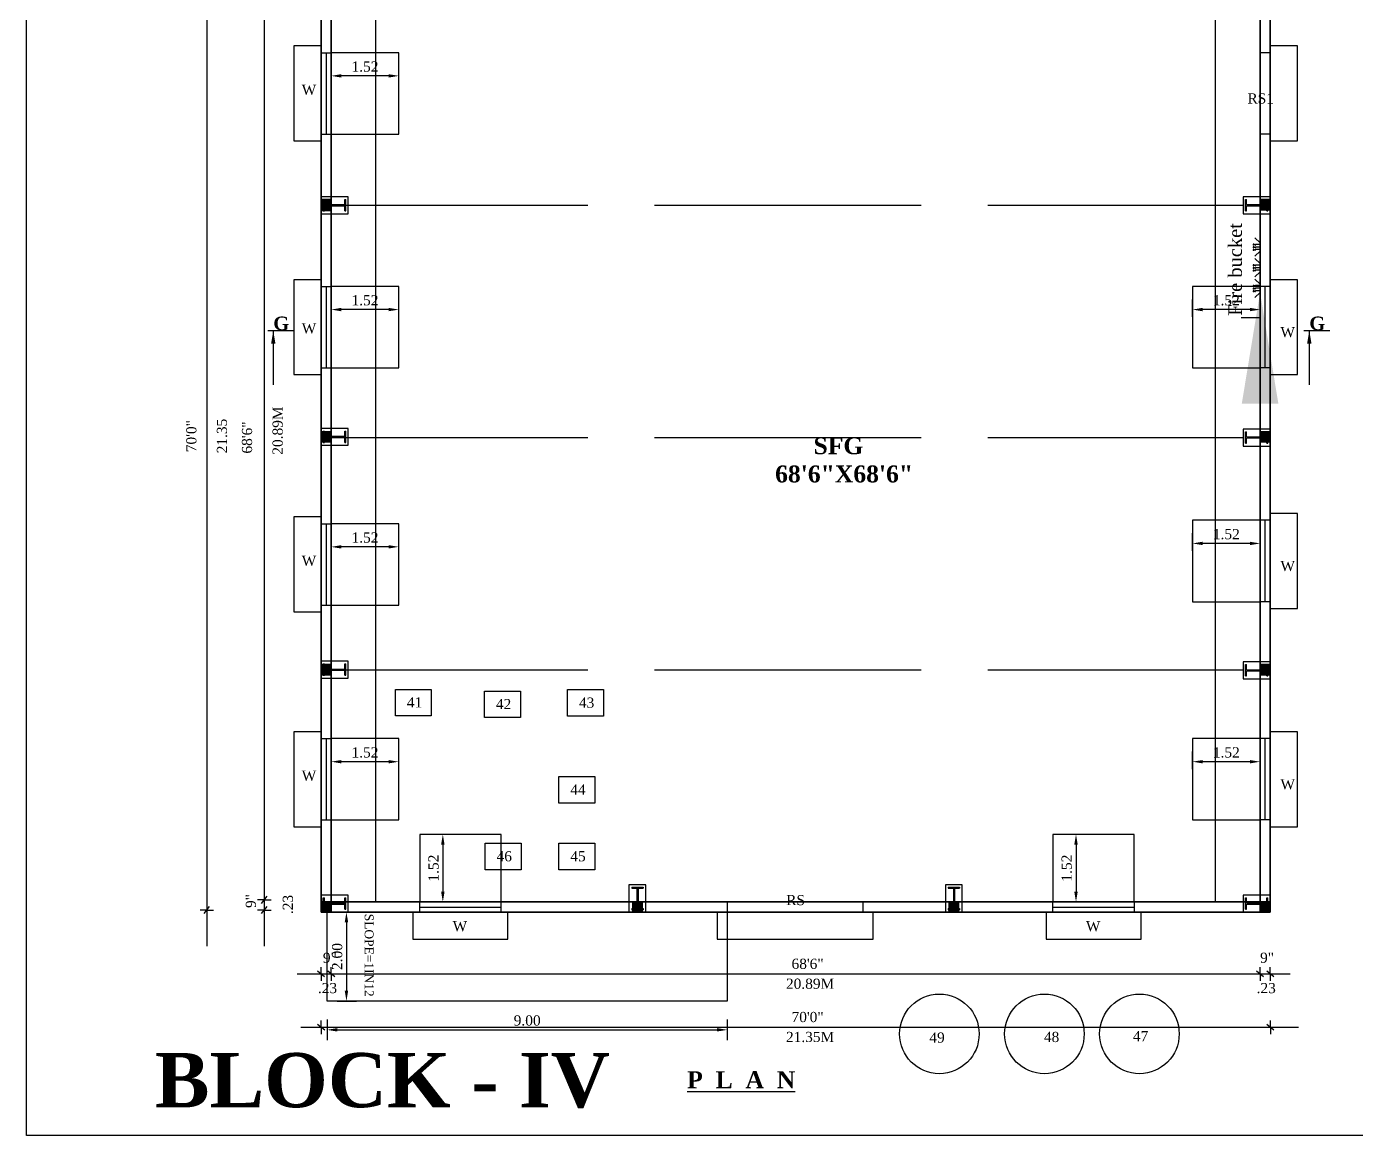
# Model space of a CAD drawing. Header units: metres. Extents: x -4258 to 185371, y -3317 to 113.
# Drawn here: x 4776.35 to 4806.26, y -705.31 to -680.37 of the extents above; entities that cross this region are included whole.
import ezdxf

# ---------------------------------------------------------------- set-up
doc = ezdxf.new("R2010")
doc.units = ezdxf.units.M
doc.header["$LTSCALE"] = 0.5
doc.header["$MEASUREMENT"] = 0
doc.linetypes.add('ACAD_ISO02W100', pattern=[15, 12, -3])
for name, color, linetype in [('BLK_3_FLR_1_ROOF_AREA', 7, 'Continuous'), ('BLK_4_DA_RAMP_1', 6, 'Continuous'), ('BLK_4_FLR_0_BLT_UP_AREA', 7, 'Continuous'), ('BLK_4_FLR_0_CARPET_AREA', 7, 'Continuous'), ('BLK_4_FLR_0_REGULAR_ROOM_8', 7, 'Continuous'), ('BLK_4_FLR_0_ROOM_7_LIGHT_VENTILATION_1', 7, 'Continuous'), ('SOLAR_PANEL', 3, 'Continuous')]:
    doc.layers.add(name, color=color, linetype=linetype)
doc.styles.get("Standard").update_dxf_attribs({"font": 'times.ttf'})
doc.styles.add('style1', font='times.ttf', dxfattribs={"height": 11})
doc.dimstyles.new('ISO-25', dxfattribs={"dimtxt": 2.5, "dimasz": 2.5, "dimexe": 1.25, "dimexo": 0.625, "dimtad": 1, "dimtxsty": 'Standard', "dimcen": 2.5, "dimadec": 0, "dimazin": 0, "dimtfac": 1, "dimtmove": 0, "dimatfit": 3, "dimfxl": 0, "dimarcsym": 0})
doc.dimstyles.get("Standard").update_dxf_attribs({"dimtxt": 0.23, "dimasz": 0.23, "dimexe": 0.23, "dimexo": 0.23, "dimgap": 0.09, "dimtad": 1, "dimzin": 0, "dimdsep": 46, "dimtxsty": 'Standard', "dimcen": 0.09, "dimadec": 0, "dimazin": 0, "dimtfac": 1, "dimtofl": 0, "dimtmove": 0, "dimatfit": 3, "dimfxl": 0, "dimtolj": 1, "dimtzin": 0, "dimarcsym": 0})
doc.dimstyles.new('STANDARD$0', dxfattribs={"dimscale": 0, "dimtxt": 9, "dimasz": 2, "dimexe": 2, "dimexo": 1, "dimgap": 0.5, "dimtad": 1, "dimdec": 1, "dimzin": 0, "dimdsep": 46, "dimlunit": 4, "dimtxsty": 'Standard', "dimblk1": 'ARCHTICK', "dimblk2": 'ARCHTICK', "dimsah": 1, "dimcen": 0, "dimdle": 1.5, "dimclrd": 1, "dimclre": 1, "dimclrt": 4, "dimadec": 0, "dimazin": 0, "dimtfac": 0.3, "dimtdec": 1, "dimtix": 1, "dimtmove": 0, "dimatfit": 3, "dimldrblk": 'ARCHTICK', "dimfxl": 0, "dimfrac": 2, "dimtolj": 1, "dimtzin": 0, "dimarcsym": 0})

# ---------------------------------------------------------------- blocks, each defined once
blk = doc.blocks.new('*D630')
at = {"layer": 'BLK_4_FLR_0_ROOM_7_LIGHT_VENTILATION_1', "color": 0, "lineweight": -2}
for p, q in [((4802.569, -686.896), (4802.569, -686.501)), ((4804.089, -686.896), (4804.089, -686.501)), ((4803.859, -686.731), (4802.799, -686.731))]:
    blk.add_line(p, q, dxfattribs=at)
for points in [[(4802.799, -686.692), (4802.799, -686.769), (4802.569, -686.731)], [(4803.859, -686.692), (4803.859, -686.769), (4804.089, -686.731)]]:
    blk.add_solid(points, dxfattribs=at)
at = {"layer": 'Defpoints', "color": 0, "lineweight": -2}
for p in [(4802.569, -686.731), (4802.569, -687.126), (4804.089, -687.126)]:
    blk.add_point(p, dxfattribs=at)
at = {"layer": 'BLK_4_FLR_0_ROOM_7_LIGHT_VENTILATION_1', "color": 0, "lineweight": -2, "insert": (4803.329, -686.523), "char_height": 0.23, "attachment_point": 5, "rotation": 360}
blk.add_mtext('\\A1;1.52', dxfattribs=at)
blk = doc.blocks.new('*D633')
at = {"layer": 'BLK_4_FLR_0_ROOM_7_LIGHT_VENTILATION_1', "color": 0, "lineweight": -2}
for p, q in [((4783.196, -681.639), (4783.196, -681.244)), ((4784.716, -681.639), (4784.716, -681.244)), ((4784.486, -681.474), (4783.426, -681.474))]:
    blk.add_line(p, q, dxfattribs=at)
for points in [[(4783.426, -681.436), (4783.426, -681.512), (4783.196, -681.474)], [(4784.486, -681.436), (4784.486, -681.512), (4784.716, -681.474)]]:
    blk.add_solid(points, dxfattribs=at)
at = {"layer": 'Defpoints', "color": 0, "lineweight": -2}
for p in [(4783.196, -681.474), (4783.196, -681.869), (4784.716, -681.869)]:
    blk.add_point(p, dxfattribs=at)
at = {"layer": 'BLK_4_FLR_0_ROOM_7_LIGHT_VENTILATION_1', "color": 0, "lineweight": -2, "insert": (4783.956, -681.267), "char_height": 0.23, "attachment_point": 5, "rotation": 360}
blk.add_mtext('\\A1;1.52', dxfattribs=at)
blk = doc.blocks.new('*D634')
at = {"layer": 'BLK_4_FLR_0_ROOM_7_LIGHT_VENTILATION_1', "color": 0, "lineweight": -2}
for p, q in [((4783.196, -686.896), (4783.196, -686.501)), ((4784.716, -686.896), (4784.716, -686.501)), ((4784.486, -686.731), (4783.426, -686.731))]:
    blk.add_line(p, q, dxfattribs=at)
for points in [[(4783.426, -686.692), (4783.426, -686.769), (4783.196, -686.731)], [(4784.486, -686.692), (4784.486, -686.769), (4784.716, -686.731)]]:
    blk.add_solid(points, dxfattribs=at)
at = {"layer": 'Defpoints', "color": 0, "lineweight": -2}
for p in [(4783.196, -686.731), (4783.196, -687.126), (4784.716, -687.126)]:
    blk.add_point(p, dxfattribs=at)
at = {"layer": 'BLK_4_FLR_0_ROOM_7_LIGHT_VENTILATION_1', "color": 0, "lineweight": -2, "insert": (4783.956, -686.523), "char_height": 0.23, "attachment_point": 5, "rotation": 360}
blk.add_mtext('\\A1;1.52', dxfattribs=at)
blk = doc.blocks.new('*D635')
at = {"layer": 'BLK_4_FLR_0_ROOM_7_LIGHT_VENTILATION_1', "color": 0, "lineweight": -2}
for p, q in [((4783.196, -692.233), (4783.196, -691.838)), ((4784.486, -692.068), (4783.426, -692.068)), ((4784.716, -692.233), (4784.716, -691.838))]:
    blk.add_line(p, q, dxfattribs=at)
for points in [[(4783.426, -692.03), (4783.426, -692.106), (4783.196, -692.068)], [(4784.486, -692.03), (4784.486, -692.106), (4784.716, -692.068)]]:
    blk.add_solid(points, dxfattribs=at)
at = {"layer": 'Defpoints', "color": 0, "lineweight": -2}
for p in [(4783.196, -692.068), (4783.196, -692.463), (4784.716, -692.463)]:
    blk.add_point(p, dxfattribs=at)
at = {"layer": 'BLK_4_FLR_0_ROOM_7_LIGHT_VENTILATION_1', "color": 0, "lineweight": -2, "insert": (4783.956, -691.861), "char_height": 0.23, "attachment_point": 5, "rotation": 360}
blk.add_mtext('\\A1;1.52', dxfattribs=at)
blk = doc.blocks.new('*D636')
at = {"layer": 'BLK_4_FLR_0_ROOM_7_LIGHT_VENTILATION_1', "color": 0, "lineweight": -2}
for p, q in [((4783.196, -697.066), (4783.196, -696.671)), ((4784.716, -697.066), (4784.716, -696.671)), ((4784.486, -696.901), (4783.426, -696.901))]:
    blk.add_line(p, q, dxfattribs=at)
for points in [[(4783.426, -696.863), (4783.426, -696.939), (4783.196, -696.901)], [(4784.486, -696.863), (4784.486, -696.939), (4784.716, -696.901)]]:
    blk.add_solid(points, dxfattribs=at)
at = {"layer": 'Defpoints', "color": 0, "lineweight": -2}
for p in [(4783.196, -696.901), (4783.196, -697.296), (4784.716, -697.296)]:
    blk.add_point(p, dxfattribs=at)
at = {"layer": 'BLK_4_FLR_0_ROOM_7_LIGHT_VENTILATION_1', "color": 0, "lineweight": -2, "insert": (4783.956, -696.694), "char_height": 0.23, "attachment_point": 5, "rotation": 360}
blk.add_mtext('\\A1;1.52', dxfattribs=at)
blk = doc.blocks.new('*D637')
at = {"layer": 'BLK_4_FLR_0_ROOM_7_LIGHT_VENTILATION_1', "color": 0, "lineweight": -2}
for p, q in [((4802.569, -697.066), (4802.569, -696.671)), ((4804.089, -697.066), (4804.089, -696.671)), ((4803.859, -696.901), (4802.799, -696.901))]:
    blk.add_line(p, q, dxfattribs=at)
for points in [[(4802.799, -696.863), (4802.799, -696.939), (4802.569, -696.901)], [(4803.859, -696.863), (4803.859, -696.939), (4804.089, -696.901)]]:
    blk.add_solid(points, dxfattribs=at)
at = {"layer": 'Defpoints', "color": 0, "lineweight": -2}
for p in [(4802.569, -696.901), (4802.569, -697.296), (4804.089, -697.296)]:
    blk.add_point(p, dxfattribs=at)
at = {"layer": 'BLK_4_FLR_0_ROOM_7_LIGHT_VENTILATION_1', "color": 0, "lineweight": -2, "insert": (4803.329, -696.694), "char_height": 0.23, "attachment_point": 5, "rotation": 360}
blk.add_mtext('\\A1;1.52', dxfattribs=at)
blk = doc.blocks.new('*D638')
at = {"layer": 'BLK_4_FLR_0_ROOM_7_LIGHT_VENTILATION_1', "color": 0, "lineweight": -2}
for p, q in [((4802.569, -692.156), (4802.569, -691.761)), ((4804.089, -692.156), (4804.089, -691.761)), ((4803.859, -691.991), (4802.799, -691.991))]:
    blk.add_line(p, q, dxfattribs=at)
for points in [[(4802.799, -691.953), (4802.799, -692.029), (4802.569, -691.991)], [(4803.859, -691.953), (4803.859, -692.029), (4804.089, -691.991)]]:
    blk.add_solid(points, dxfattribs=at)
at = {"layer": 'Defpoints', "color": 0, "lineweight": -2}
for p in [(4802.569, -691.991), (4802.569, -692.386), (4804.089, -692.386)]:
    blk.add_point(p, dxfattribs=at)
at = {"layer": 'BLK_4_FLR_0_ROOM_7_LIGHT_VENTILATION_1', "color": 0, "lineweight": -2, "insert": (4803.329, -691.784), "char_height": 0.23, "attachment_point": 5, "rotation": 360}
blk.add_mtext('\\A1;1.52', dxfattribs=at)
blk = doc.blocks.new('*D640')
at = {"layer": 'BLK_4_FLR_0_ROOM_7_LIGHT_VENTILATION_1', "color": 0, "lineweight": -2}
for p, q in [((4800.114, -698.535), (4799.719, -698.535)), ((4799.949, -698.765), (4799.949, -699.825)), ((4800.114, -700.055), (4799.719, -700.055))]:
    blk.add_line(p, q, dxfattribs=at)
for points in [[(4799.91, -698.765), (4799.987, -698.765), (4799.949, -698.535)], [(4799.91, -699.825), (4799.987, -699.825), (4799.949, -700.055)]]:
    blk.add_solid(points, dxfattribs=at)
at = {"layer": 'Defpoints', "color": 0, "lineweight": -2}
for p in [(4800.344, -698.535), (4799.949, -700.055), (4800.344, -700.055)]:
    blk.add_point(p, dxfattribs=at)
at = {"layer": 'BLK_4_FLR_0_ROOM_7_LIGHT_VENTILATION_1', "color": 0, "lineweight": -2, "insert": (4799.741, -699.295), "char_height": 0.23, "attachment_point": 5, "rotation": 90}
blk.add_mtext('\\A1;1.52', dxfattribs=at)
blk = doc.blocks.new('*D641')
at = {"layer": 'BLK_4_FLR_0_ROOM_7_LIGHT_VENTILATION_1', "color": 0, "lineweight": -2}
for p, q in [((4785.873, -698.535), (4785.478, -698.535)), ((4785.708, -698.765), (4785.708, -699.825)), ((4785.873, -700.055), (4785.478, -700.055))]:
    blk.add_line(p, q, dxfattribs=at)
for points in [[(4785.669, -698.765), (4785.746, -698.765), (4785.708, -698.535)], [(4785.669, -699.825), (4785.746, -699.825), (4785.708, -700.055)]]:
    blk.add_solid(points, dxfattribs=at)
at = {"layer": 'Defpoints', "color": 0, "lineweight": -2}
for p in [(4786.103, -698.535), (4785.708, -700.055), (4786.103, -700.055)]:
    blk.add_point(p, dxfattribs=at)
at = {"layer": 'BLK_4_FLR_0_ROOM_7_LIGHT_VENTILATION_1', "color": 0, "lineweight": -2, "insert": (4785.5, -699.295), "char_height": 0.23, "attachment_point": 5, "rotation": 90}
blk.add_mtext('\\A1;1.52', dxfattribs=at)
blk = doc.blocks.new('*D578')
at = {"layer": 'BLK_4_DA_RAMP_1', "color": 0, "lineweight": -2}
for p, q in [((4783.104, -702.702), (4783.104, -703.162)), ((4792.104, -702.702), (4792.104, -703.162)), ((4783.334, -702.932), (4791.874, -702.932))]:
    blk.add_line(p, q, dxfattribs=at)
for points in [[(4783.334, -702.893), (4783.334, -702.97), (4783.104, -702.932)], [(4791.874, -702.893), (4791.874, -702.97), (4792.104, -702.932)]]:
    blk.add_solid(points, dxfattribs=at)
at = {"layer": 'Defpoints', "color": 0, "lineweight": -2}
for p in [(4783.104, -702.384), (4792.104, -702.384), (4792.104, -702.932)]:
    blk.add_point(p, dxfattribs=at)
at = {"layer": 'BLK_4_DA_RAMP_1', "color": 0, "lineweight": -2, "insert": (4787.604, -702.724), "char_height": 0.23, "attachment_point": 5}
blk.add_mtext('\\A1;9.00', dxfattribs=at)
blk = doc.blocks.new('*D579')
at = {"layer": 'BLK_4_DA_RAMP_1', "color": 0, "lineweight": -2}
for p, q in [((4783.334, -700.284), (4783.769, -700.284)), ((4783.539, -700.514), (4783.539, -702.054)), ((4783.334, -702.284), (4783.769, -702.284))]:
    blk.add_line(p, q, dxfattribs=at)
for points in [[(4783.501, -700.514), (4783.578, -700.514), (4783.539, -700.284)], [(4783.501, -702.054), (4783.578, -702.054), (4783.539, -702.284)]]:
    blk.add_solid(points, dxfattribs=at)
at = {"layer": 'Defpoints', "color": 0, "lineweight": -2}
for p in [(4783.104, -700.284), (4783.104, -702.284), (4783.539, -702.284)]:
    blk.add_point(p, dxfattribs=at)
at = {"layer": 'BLK_4_DA_RAMP_1', "color": 0, "lineweight": -2, "insert": (4783.332, -701.284), "char_height": 0.23, "attachment_point": 5, "rotation": 90}
blk.add_mtext('\\A1;2.00', dxfattribs=at)

msp = doc.modelspace()

# ---------------------------------------------------------------- hatches: boundary and pattern name
at = {"linetype": 'ByBlock'}
for points in [[(4782.96754, -684.25629), (4783.19629, -684.25629), (4783.19629, -684.48455), (4782.96754, -684.48455)], [(4782.96754, -684.50025), (4783.19629, -684.50025), (4783.19629, -684.2715), (4782.96754, -684.2715)], [(4804.08879, -684.25629), (4804.31754, -684.25629), (4804.31754, -684.48455), (4804.08879, -684.48455)], [(4782.96754, -689.47941), (4783.19629, -689.47941), (4783.19629, -689.70767), (4782.96754, -689.70767)], [(4782.96754, -689.70816), (4783.19629, -689.70816), (4783.19629, -689.47941), (4782.96754, -689.47941)], [(4804.08879, -689.47941), (4804.31754, -689.47941), (4804.31754, -689.70767), (4804.08879, -689.70767)], [(4782.96754, -694.71775), (4783.19629, -694.71775), (4783.19629, -694.94601), (4782.96754, -694.94601)], [(4782.96754, -694.9465), (4783.19629, -694.9465), (4783.19629, -694.71775), (4782.96754, -694.71775)], [(4804.08879, -694.71775), (4804.31754, -694.71775), (4804.31754, -694.94601), (4804.08879, -694.94601)], [(4782.96754, -700.28064), (4783.19629, -700.28064), (4783.19629, -700.05189), (4782.96754, -700.05189)], [(4782.96754, -700.05476), (4783.19629, -700.05476), (4783.19629, -700.28302), (4782.96754, -700.28302)], [(4789.96983, -700.05445), (4790.19858, -700.05445), (4790.19858, -700.28271), (4789.96983, -700.28271)], [(4797.0865, -700.05445), (4797.31525, -700.05445), (4797.31525, -700.28271), (4797.0865, -700.28271)], [(4804.08879, -700.05476), (4804.31754, -700.05476), (4804.31754, -700.28302), (4804.08879, -700.28302)], [(4804.08879, -700.28351), (4804.31754, -700.28351), (4804.31754, -700.05476), (4804.08879, -700.05476)]]:
    msp.add_hatch(color=0, dxfattribs=at).paths.add_polyline_path(points)
h = msp.add_hatch(dxfattribs=at)
h.set_pattern_fill('ANSI31', color=0, scale=0.025417, style=0)
h.set_pattern_definition([(45, (26.486476, -533.4277304), (-0.0022465371694, 0.0022465371694), [])])
h.paths.add_polyline_path([(4782.96754, -684.50025), (4783.19629, -684.50025), (4783.19629, -684.2715), (4782.96754, -684.2715)])
h = msp.add_hatch(dxfattribs=at)
h.set_pattern_fill('ANSI31', color=0, scale=0.025417, style=0)
h.set_pattern_definition([(45, (26.486476, -538.6356413), (-0.0022465371694, 0.0022465371694), [])])
h.paths.add_polyline_path([(4782.96754, -689.70816), (4783.19629, -689.70816), (4783.19629, -689.47941), (4782.96754, -689.47941)])
h = msp.add_hatch(dxfattribs=at)
h.set_pattern_fill('ANSI31', color=0, scale=0.025417, style=0)
h.set_pattern_definition([(45, (26.486476, -543.8739804), (-0.0022465371694, 0.0022465371694), [])])
h.paths.add_polyline_path([(4782.96754, -694.9465), (4783.19629, -694.9465), (4783.19629, -694.71775), (4782.96754, -694.71775)])

# ---------------------------------------------------------------- linework, layer by layer
at = {"color": 0, "linetype": 'ByBlock'}
for p, q in [((4780.39889, -678.61385), (4780.39889, -701.05131)), ((4781.69095, -678.66294), (4781.69095, -701.05131)), ((4782.96754, -678.934), (4782.96754, -700.284)), ((4804.31754, -700.284), (4804.31754, -678.934)), ((4804.31754, -678.934), (4804.31754, -700.284)), ((4783.19629, -679.16226), (4783.19629, -681.2715)), ((4804.08879, -680.95437), (4804.08879, -679.16275)), ((4783.19629, -679.54351), (4783.19629, -700.284)), ((4782.96754, -680.95437), (4782.96754, -680.80187)), ((4782.96754, -680.95437), (4783.19629, -680.95437)), ((4783.08191, -680.95437), (4783.08191, -682.78437)), ((4804.31754, -680.95437), (4804.08879, -680.95437)), ((4804.31754, -700.284), (4804.31754, -681.984)), ((4782.96754, -682.78437), (4783.19629, -682.78437)), ((4804.08879, -700.284), (4804.08879, -682.78437)), ((4804.08879, -700.284), (4804.08879, -682.78437)), ((4804.31754, -682.78437), (4804.08879, -682.78437)), ((4783.01716, -684.39559), (4783.01716, -684.2558)), ((4783.01716, -684.2558), (4783.04258, -684.2558)), ((4783.04258, -684.37017), (4783.04258, -684.2558)), ((4783.50008, -684.37017), (4783.50008, -684.2558)), ((4783.50008, -684.2558), (4783.5255, -684.2558)), ((4783.5255, -684.39559), (4783.5255, -684.2558)), ((4803.75716, -684.39608), (4803.75716, -684.25629)), ((4803.75716, -684.25629), (4803.78258, -684.25629)), ((4803.78258, -684.37066), (4803.78258, -684.25629)), ((4804.24008, -684.37066), (4804.24008, -684.25629)), ((4804.24008, -684.25629), (4804.2655, -684.25629)), ((4804.2655, -684.39608), (4804.2655, -684.25629)), ((4783.01716, -684.50996), (4783.01716, -684.39559)), ((4783.01716, -684.50996), (4783.04258, -684.50996)), ((4783.04258, -684.37017), (4783.50008, -684.37017)), ((4783.04258, -684.39559), (4783.50008, -684.39559)), ((4783.04258, -684.50996), (4783.04258, -684.39559)), ((4783.50008, -684.50996), (4783.50008, -684.39559)), ((4783.50008, -684.50996), (4783.5255, -684.50996)), ((4783.5255, -684.50996), (4783.5255, -684.39559)), ((4803.75716, -684.51045), (4803.75716, -684.39608)), ((4803.75716, -684.51045), (4803.78258, -684.51045)), ((4803.78258, -684.37066), (4804.24008, -684.37066)), ((4803.78258, -684.39608), (4804.24008, -684.39608)), ((4803.78258, -684.51045), (4803.78258, -684.39608)), ((4804.24008, -684.51045), (4804.24008, -684.39608)), ((4804.24008, -684.51045), (4804.2655, -684.51045)), ((4804.2655, -684.51045), (4804.2655, -684.39608)), ((4804.31754, -685.37157), (4804.31754, -685.52407)), ((4782.96754, -686.21081), (4783.19629, -686.21081)), ((4783.08191, -686.21081), (4783.08191, -688.04081)), ((4804.31754, -686.21081), (4804.08879, -686.21081)), ((4804.20316, -688.04081), (4804.20316, -686.21081)), ((4782.96754, -688.04081), (4782.96754, -687.88831)), ((4782.96754, -688.04081), (4783.19629, -688.04081)), ((4804.31754, -688.04081), (4804.08879, -688.04081)), ((4783.01716, -689.6035), (4783.01716, -689.46371)), ((4783.01716, -689.46371), (4783.04258, -689.46371)), ((4783.01716, -689.71787), (4783.01716, -689.6035)), ((4783.04258, -689.57808), (4783.04258, -689.46371)), ((4783.04258, -689.57808), (4783.50008, -689.57808)), ((4783.04258, -689.6035), (4783.50008, -689.6035)), ((4783.04258, -689.71787), (4783.04258, -689.6035)), ((4783.50008, -689.57808), (4783.50008, -689.46371)), ((4783.50008, -689.46371), (4783.5255, -689.46371)), ((4783.50008, -689.71787), (4783.50008, -689.6035)), ((4783.5255, -689.6035), (4783.5255, -689.46371)), ((4783.5255, -689.71787), (4783.5255, -689.6035)), ((4803.75716, -689.6192), (4803.75716, -689.47941)), ((4803.75716, -689.47941), (4803.78258, -689.47941)), ((4803.75716, -689.73358), (4803.75716, -689.6192)), ((4803.78258, -689.59379), (4803.78258, -689.47941)), ((4803.78258, -689.59379), (4804.24008, -689.59379)), ((4803.78258, -689.6192), (4804.24008, -689.6192)), ((4803.78258, -689.73358), (4803.78258, -689.6192)), ((4804.24008, -689.59379), (4804.24008, -689.47941)), ((4804.24008, -689.47941), (4804.2655, -689.47941)), ((4804.24008, -689.73358), (4804.24008, -689.6192)), ((4804.2655, -689.6192), (4804.2655, -689.47941)), ((4804.2655, -689.73358), (4804.2655, -689.6192)), ((4783.01716, -689.71787), (4783.04258, -689.71787)), ((4783.50008, -689.71787), (4783.5255, -689.71787)), ((4803.75716, -689.73358), (4803.78258, -689.73358)), ((4804.24008, -689.73358), (4804.2655, -689.73358)), ((4804.31754, -689.87081), (4804.31754, -690.02331)), ((4782.96754, -691.54822), (4782.96754, -691.39572)), ((4804.31754, -691.47125), (4804.08879, -691.47125)), ((4804.20316, -693.30125), (4804.20316, -691.47125)), ((4782.96754, -691.54822), (4783.19629, -691.54822)), ((4783.08191, -691.54822), (4783.08191, -693.37822)), ((4804.31754, -693.30125), (4804.08879, -693.30125)), ((4804.31754, -693.30125), (4804.31754, -693.45375)), ((4782.96754, -693.37822), (4783.19629, -693.37822)), ((4783.01716, -694.84184), (4783.01716, -694.70205)), ((4783.01716, -694.70205), (4783.04258, -694.70205)), ((4783.04258, -694.81642), (4783.04258, -694.70205)), ((4783.50008, -694.81642), (4783.50008, -694.70205)), ((4783.50008, -694.70205), (4783.5255, -694.70205)), ((4783.5255, -694.84184), (4783.5255, -694.70205)), ((4803.75716, -694.85754), (4803.75716, -694.71775)), ((4803.75716, -694.71775), (4803.78258, -694.71775)), ((4803.78258, -694.83213), (4803.78258, -694.71775)), ((4804.24008, -694.83213), (4804.24008, -694.71775)), ((4804.24008, -694.71775), (4804.2655, -694.71775)), ((4804.2655, -694.85754), (4804.2655, -694.71775)), ((4783.01716, -694.95621), (4783.01716, -694.84184)), ((4783.01716, -694.95621), (4783.04258, -694.95621)), ((4783.04258, -694.81642), (4783.50008, -694.81642)), ((4783.04258, -694.84184), (4783.50008, -694.84184)), ((4783.04258, -694.95621), (4783.04258, -694.84184)), ((4783.50008, -694.95621), (4783.50008, -694.84184)), ((4783.50008, -694.95621), (4783.5255, -694.95621)), ((4783.5255, -694.95621), (4783.5255, -694.84184)), ((4803.75716, -694.97192), (4803.75716, -694.85754)), ((4803.75716, -694.97192), (4803.78258, -694.97192)), ((4803.78258, -694.83213), (4804.24008, -694.83213)), ((4803.78258, -694.85754), (4804.24008, -694.85754)), ((4803.78258, -694.97192), (4803.78258, -694.85754)), ((4804.24008, -694.97192), (4804.24008, -694.85754)), ((4804.24008, -694.97192), (4804.2655, -694.97192)), ((4804.2655, -694.97192), (4804.2655, -694.85754)), ((4782.96754, -696.38137), (4782.96754, -696.22887)), ((4782.96754, -696.38137), (4783.19629, -696.38137)), ((4783.08191, -696.38137), (4783.08191, -698.21137)), ((4804.31754, -696.38137), (4804.08879, -696.38137)), ((4804.20316, -698.21137), (4804.20316, -696.38137)), ((4782.96754, -698.21137), (4783.19629, -698.21137)), ((4804.31754, -698.21137), (4804.08879, -698.21137)), ((4804.31754, -698.21137), (4804.31754, -698.36387)), ((4789.96012, -699.72334), (4790.07449, -699.72334)), ((4789.96012, -699.72334), (4789.96012, -699.74876)), ((4789.96012, -699.74876), (4790.07449, -699.74876)), ((4790.07449, -699.72334), (4790.21428, -699.72334)), ((4790.07449, -699.74876), (4790.07449, -700.20626)), ((4790.09991, -699.74876), (4790.09991, -700.20626)), ((4790.09991, -699.74876), (4790.21428, -699.74876)), ((4790.21428, -699.72334), (4790.21428, -699.74876)), ((4797.07678, -699.72363), (4797.19116, -699.72363)), ((4797.07678, -699.72363), (4797.07678, -699.74904)), ((4797.07678, -699.74904), (4797.19116, -699.74904)), ((4797.19116, -699.72363), (4797.33095, -699.72363)), ((4797.19116, -699.74904), (4797.19116, -700.20654)), ((4797.21658, -699.74904), (4797.21658, -700.20654)), ((4797.21658, -699.74904), (4797.33095, -699.74904)), ((4797.33095, -699.72363), (4797.33095, -699.74904)), ((4782.96754, -700.05525), (4788.16923, -700.05525)), ((4783.01716, -700.10223), (4783.01716, -699.96244)), ((4783.01716, -699.96244), (4783.04258, -699.96244)), ((4783.01716, -700.21661), (4783.01716, -700.10223)), ((4783.04258, -700.07681), (4783.04258, -699.96244)), ((4783.04258, -700.07681), (4783.50008, -700.07681)), ((4783.04258, -700.10223), (4783.50008, -700.10223)), ((4783.04258, -700.21661), (4783.04258, -700.10223)), ((4783.19629, -700.05525), (4792.10449, -700.05525)), ((4783.50008, -700.07681), (4783.50008, -699.96244)), ((4783.50008, -699.96244), (4783.5255, -699.96244)), ((4783.50008, -700.21661), (4783.50008, -700.10223)), ((4783.5255, -700.10223), (4783.5255, -699.96244)), ((4783.5255, -700.21661), (4783.5255, -700.10223)), ((4785.1879, -700.284), (4785.1879, -700.05525)), ((4785.1879, -700.16963), (4787.0179, -700.16963)), ((4787.0179, -700.284), (4787.0179, -700.05525)), ((4792.10449, -700.0547), (4792.10449, -700.2837)), ((4795.15449, -700.0547), (4803.70754, -700.05525)), ((4795.15449, -700.0547), (4795.15449, -700.2837)), ((4799.43101, -700.28373), (4799.43101, -700.05498)), ((4799.43101, -700.16935), (4801.26101, -700.16935)), ((4801.26101, -700.28373), (4801.26101, -700.05498)), ((4803.75716, -700.1026), (4803.75716, -699.9628)), ((4803.75716, -699.9628), (4803.78258, -699.9628)), ((4803.75716, -700.21697), (4803.75716, -700.1026)), ((4803.78258, -700.07718), (4803.78258, -699.9628)), ((4803.78258, -700.07718), (4804.24008, -700.07718)), ((4803.78258, -700.1026), (4804.24008, -700.1026)), ((4803.78258, -700.21697), (4803.78258, -700.1026)), ((4804.24008, -700.07718), (4804.24008, -699.9628)), ((4804.24008, -699.9628), (4804.2655, -699.9628)), ((4804.24008, -700.21697), (4804.24008, -700.1026)), ((4804.2655, -700.1026), (4804.2655, -699.9628)), ((4804.2655, -700.21697), (4804.2655, -700.1026)), ((4782.96754, -700.284), (4796.69254, -700.28345)), ((4783.01716, -700.21661), (4783.04258, -700.21661)), ((4783.50008, -700.21661), (4783.5255, -700.21661)), ((4785.1879, -700.284), (4785.0354, -700.284)), ((4789.44243, -700.284), (4789.21368, -700.284)), ((4789.96012, -700.20626), (4790.07449, -700.20626)), ((4789.96012, -700.20626), (4789.96012, -700.23167)), ((4789.96012, -700.23167), (4790.07449, -700.23167)), ((4790.07449, -700.23167), (4790.21428, -700.23167)), ((4790.09991, -700.20626), (4790.21428, -700.20626)), ((4790.21428, -700.20626), (4790.21428, -700.23167)), ((4796.69254, -700.284), (4803.86004, -700.284)), ((4796.92744, -700.284), (4796.77494, -700.284)), ((4797.07678, -700.20626), (4797.19116, -700.20626)), ((4797.07678, -700.20626), (4797.07678, -700.23167)), ((4797.07678, -700.20654), (4797.19116, -700.20654)), ((4797.07678, -700.20654), (4797.07678, -700.23196)), ((4797.07678, -700.23167), (4797.19116, -700.23167)), ((4797.07678, -700.23196), (4797.19116, -700.23196)), ((4797.19116, -700.23196), (4797.33095, -700.23196)), ((4797.21658, -700.20654), (4797.33095, -700.20654)), ((4797.33095, -700.20654), (4797.33095, -700.23196)), ((4803.75716, -700.21697), (4803.78258, -700.21697)), ((4804.24008, -700.21697), (4804.2655, -700.21697)), ((4782.43001, -701.67435), (4804.76901, -701.67435)), ((4782.51364, -702.87481), (4804.9561, -702.87481))]:
    msp.add_line(p, q, dxfattribs=at)
at = {"color": 0, "linetype": 'ACAD_ISO02W100'}
for p, q in [((4782.96754, -680.80187), (4782.35754, -680.80187)), ((4782.35754, -680.80187), (4782.35754, -682.93687)), ((4804.92754, -680.80138), (4804.31754, -680.80138)), ((4804.92754, -682.93687), (4804.92754, -680.80187)), ((4782.35754, -682.93687), (4782.96754, -682.93687)), ((4804.31754, -682.93687), (4804.92754, -682.93687)), ((4782.96754, -684.38588), (4803.70754, -684.38588)), ((4782.96754, -686.05831), (4782.35754, -686.05831)), ((4782.35754, -686.05831), (4782.35754, -688.19331)), ((4804.92754, -686.05831), (4804.31754, -686.05831)), ((4804.92754, -688.19331), (4804.92754, -686.05831)), ((4781.76928, -687.20039), (4782.35754, -687.20039)), ((4805.07129, -687.20039), (4805.65954, -687.20039)), ((4782.35754, -688.19331), (4782.96754, -688.19331)), ((4804.31754, -688.19331), (4804.92754, -688.19331)), ((4782.96754, -689.609), (4803.70754, -689.609)), ((4782.96754, -691.39572), (4782.35754, -691.39572)), ((4782.35754, -691.39572), (4782.35754, -693.53072)), ((4804.92754, -691.31875), (4804.31754, -691.31875)), ((4804.92754, -693.45375), (4804.92754, -691.31875)), ((4782.35754, -693.53072), (4782.96754, -693.53072)), ((4804.31754, -693.45375), (4804.92754, -693.45375)), ((4782.96754, -694.83213), (4803.70754, -694.83213)), ((4782.96754, -696.22887), (4782.35754, -696.22887)), ((4782.35754, -696.22887), (4782.35754, -698.36387)), ((4804.92754, -696.22887), (4804.31754, -696.22887)), ((4804.92754, -698.36387), (4804.92754, -696.22887)), ((4782.35754, -698.36387), (4782.96754, -698.36387)), ((4804.31754, -698.36387), (4804.92754, -698.36387)), ((4785.0354, -700.284), (4785.0354, -700.894)), ((4787.1704, -700.894), (4787.1704, -700.284)), ((4791.87574, -700.2837), (4791.87574, -700.8937)), ((4795.38324, -700.8937), (4795.38324, -700.2837)), ((4799.27851, -700.28373), (4799.27851, -700.89373)), ((4801.41351, -700.89373), (4801.41351, -700.28373)), ((4785.0354, -700.894), (4787.1704, -700.894)), ((4791.87574, -700.8937), (4795.38324, -700.8937)), ((4799.27851, -700.89373), (4801.41351, -700.89373))]:
    msp.add_line(p, q, dxfattribs=at)
for p, q in [((4804.08807, -685.2315), (4803.9701, -685.11755)), ((4803.93643, -685.26268), (4803.93643, -685.28564)), ((4803.94842, -685.26268), (4803.93643, -685.26268)), ((4803.94842, -685.28564), (4803.93643, -685.28564)), ((4803.93643, -685.32269), (4803.93643, -685.34565)), ((4803.94842, -685.32269), (4803.93643, -685.32269)), ((4803.94842, -685.34565), (4803.93643, -685.34565)), ((4803.93643, -685.38095), (4803.93643, -685.40391)), ((4803.94842, -685.38095), (4803.93643, -685.38095)), ((4803.94842, -685.40391), (4803.93643, -685.40391)), ((4803.97921, -685.27416), (4803.94842, -685.26268)), ((4803.94842, -685.26268), (4803.94842, -685.28564)), ((4803.97921, -685.27416), (4803.94842, -685.28564)), ((4803.97921, -685.33417), (4803.94842, -685.32269)), ((4803.94842, -685.32269), (4803.94842, -685.34565)), ((4803.97921, -685.33417), (4803.94842, -685.34565)), ((4803.97921, -685.39243), (4803.94842, -685.38095)), ((4803.94842, -685.38095), (4803.94842, -685.40391)), ((4803.97921, -685.39243), (4803.94842, -685.40391)), ((4804.08807, -685.41726), (4803.9701, -685.53122)), ((4804.08807, -685.26469), (4803.98996, -685.26469)), ((4804.08807, -685.32469), (4803.98996, -685.32469)), ((4804.08807, -685.38295), (4803.98996, -685.38295)), ((4804.08807, -685.2315), (4804.08807, -685.41726)), ((4803.93643, -685.72667), (4803.93643, -685.74963)), ((4803.94842, -685.72667), (4803.93643, -685.72667)), ((4803.94842, -685.74963), (4803.93643, -685.74963)), ((4803.93643, -685.78667), (4803.93643, -685.80963)), ((4803.94842, -685.78667), (4803.93643, -685.78667)), ((4803.94842, -685.80963), (4803.93643, -685.80963)), ((4803.97921, -685.73815), (4803.94842, -685.72667)), ((4803.94842, -685.72667), (4803.94842, -685.74963)), ((4803.97921, -685.73815), (4803.94842, -685.74963)), ((4803.97921, -685.79815), (4803.94842, -685.78667)), ((4803.94842, -685.78667), (4803.94842, -685.80963)), ((4803.97921, -685.79815), (4803.94842, -685.80963)), ((4804.08807, -685.69548), (4803.9701, -685.58153)), ((4804.08807, -685.72867), (4803.98996, -685.72867)), ((4804.08807, -685.78868), (4803.98996, -685.78868)), ((4804.08807, -685.69548), (4804.08807, -685.88125)), ((4803.93643, -685.84493), (4803.93643, -685.86789)), ((4803.94842, -685.84493), (4803.93643, -685.84493)), ((4803.94842, -685.86789), (4803.93643, -685.86789)), ((4803.97921, -685.85641), (4803.94842, -685.84493)), ((4803.94842, -685.84493), (4803.94842, -685.86789)), ((4803.97921, -685.85641), (4803.94842, -685.86789)), ((4804.08807, -685.88125), (4803.9701, -685.9952)), ((4804.08807, -686.15753), (4803.9701, -686.04358)), ((4804.08807, -685.84694), (4803.98996, -685.84694)), ((4803.93643, -686.18871), (4803.93643, -686.21167)), ((4803.94842, -686.18871), (4803.93643, -686.18871)), ((4803.94842, -686.21167), (4803.93643, -686.21167)), ((4803.93643, -686.24871), (4803.93643, -686.27167)), ((4803.94842, -686.24871), (4803.93643, -686.24871)), ((4803.94842, -686.27167), (4803.93643, -686.27167)), ((4803.93643, -686.30697), (4803.93643, -686.32993)), ((4803.94842, -686.30697), (4803.93643, -686.30697)), ((4803.94842, -686.32993), (4803.93643, -686.32993)), ((4803.97921, -686.20019), (4803.94842, -686.18871)), ((4803.94842, -686.18871), (4803.94842, -686.21167)), ((4803.97921, -686.20019), (4803.94842, -686.21167)), ((4803.97921, -686.26019), (4803.94842, -686.24871)), ((4803.94842, -686.24871), (4803.94842, -686.27167)), ((4803.97921, -686.26019), (4803.94842, -686.27167)), ((4803.97921, -686.31845), (4803.94842, -686.30697)), ((4803.94842, -686.30697), (4803.94842, -686.32993)), ((4803.97921, -686.31845), (4803.94842, -686.32993)), ((4804.08807, -686.34329), (4803.9701, -686.45724)), ((4804.08807, -686.19071), (4803.98996, -686.19071)), ((4804.08807, -686.25072), (4803.98996, -686.25072)), ((4804.08807, -686.30898), (4803.98996, -686.30898)), ((4804.08807, -686.15753), (4804.08807, -686.34329)), ((4803.66602, -686.91114), (4804.08879, -686.91114))]:
    msp.add_line(p, q)
at = {"color": 0}
for p, q in [((4780.33699, -700.31576), (4780.46244, -700.15573)), ((4781.69095, -700.00805), (4781.53845, -700.00805)), ((4781.62905, -700.08701), (4781.75449, -699.92698)), ((4781.62905, -700.31576), (4781.75449, -700.15573)), ((4781.69095, -700.00805), (4781.84345, -700.00805)), ((4780.39889, -700.2368), (4780.24639, -700.2368)), ((4780.39889, -700.2368), (4780.55139, -700.2368)), ((4781.69095, -700.2368), (4781.53845, -700.2368)), ((4781.69095, -700.2368), (4781.84345, -700.2368)), ((4783.04755, -701.73707), (4782.88752, -701.61163)), ((4783.04755, -701.73707), (4782.88752, -701.61163)), ((4782.96754, -701.67435), (4782.96754, -701.52185)), ((4782.96754, -701.67435), (4782.96754, -701.52185)), ((4782.96754, -701.67435), (4782.96754, -701.82685)), ((4782.96754, -701.67435), (4782.96754, -701.82685)), ((4783.27819, -701.73707), (4783.11816, -701.61163)), ((4783.27819, -701.73707), (4783.11816, -701.61163)), ((4783.19818, -701.67435), (4783.19818, -701.52185)), ((4783.19818, -701.67435), (4783.19818, -701.52185)), ((4783.19818, -701.67435), (4783.19818, -701.82685)), ((4783.19818, -701.67435), (4783.19818, -701.82685)), ((4804.1688, -701.73707), (4804.00877, -701.61163)), ((4804.1688, -701.73707), (4804.00877, -701.61163)), ((4804.08879, -701.67435), (4804.08879, -701.52185)), ((4804.08879, -701.67435), (4804.08879, -701.52185)), ((4804.08879, -701.67435), (4804.08879, -701.82685)), ((4804.08879, -701.67435), (4804.08879, -701.82685)), ((4804.39755, -701.73707), (4804.23752, -701.61163)), ((4804.39755, -701.73707), (4804.23752, -701.61163)), ((4804.31754, -701.67435), (4804.31754, -701.52185)), ((4804.31754, -701.67435), (4804.31754, -701.52185)), ((4804.31754, -701.67435), (4804.31754, -701.82685)), ((4804.31754, -701.67435), (4804.31754, -701.82685)), ((4783.05234, -702.93753), (4782.89231, -702.81209)), ((4783.05234, -702.93753), (4782.89231, -702.81209)), ((4782.97233, -702.87481), (4782.97233, -702.72231)), ((4782.97233, -702.87481), (4782.97233, -702.72231)), ((4782.97233, -702.87481), (4782.97233, -703.02731)), ((4782.97233, -702.87481), (4782.97233, -703.02731)), ((4804.40043, -702.93753), (4804.24041, -702.81209)), ((4804.40043, -702.93753), (4804.24041, -702.81209)), ((4804.32042, -702.87481), (4804.32042, -702.72231)), ((4804.32042, -702.87481), (4804.32042, -702.72231)), ((4804.32042, -702.87481), (4804.32042, -703.02731)), ((4804.32042, -702.87481), (4804.32042, -703.02731))]:
    msp.add_line(p, q, dxfattribs=at)
at = {"color": 0, "linetype": 'ByBlock'}
for points in [[(4776.34566, -651.29646), (4835.92022, -651.29646), (4835.92022, -705.30669), (4776.34566, -705.30669)], [(4782.96754, -684.5765), (4783.57754, -684.5765), (4783.57754, -684.19525), (4782.96754, -684.19525)], [(4782.96754, -684.48504), (4783.19629, -684.48504), (4783.19629, -684.25629), (4782.96754, -684.25629)], [(4782.96754, -684.50025), (4783.19629, -684.50025), (4783.19629, -684.2715), (4782.96754, -684.2715)], [(4803.70754, -684.57699), (4804.31754, -684.57699), (4804.31754, -684.19574), (4803.70754, -684.19574)], [(4804.08879, -684.48504), (4804.31754, -684.48504), (4804.31754, -684.25629), (4804.08879, -684.25629)], [(4782.96754, -689.78441), (4783.57754, -689.78441), (4783.57754, -689.40316), (4782.96754, -689.40316)], [(4782.96754, -689.70816), (4783.19629, -689.70816), (4783.19629, -689.47941), (4782.96754, -689.47941)], [(4782.96754, -689.70816), (4783.19629, -689.70816), (4783.19629, -689.47941), (4782.96754, -689.47941)], [(4803.70754, -689.80012), (4804.31754, -689.80012), (4804.31754, -689.41887), (4803.70754, -689.41887)], [(4804.08879, -689.70816), (4804.31754, -689.70816), (4804.31754, -689.47941), (4804.08879, -689.47941)], [(4782.96754, -695.02275), (4783.57754, -695.02275), (4783.57754, -694.6415), (4782.96754, -694.6415)], [(4782.96754, -694.9465), (4783.19629, -694.9465), (4783.19629, -694.71775), (4782.96754, -694.71775)], [(4782.96754, -694.9465), (4783.19629, -694.9465), (4783.19629, -694.71775), (4782.96754, -694.71775)], [(4803.70754, -695.03846), (4804.31754, -695.03846), (4804.31754, -694.65721), (4803.70754, -694.65721)], [(4804.08879, -694.9465), (4804.31754, -694.9465), (4804.31754, -694.71775), (4804.08879, -694.71775)], [(4789.89358, -699.67371), (4789.89358, -700.28371), (4790.27483, -700.28371), (4790.27483, -699.67371)], [(4797.01025, -699.674), (4797.01025, -700.284), (4797.3915, -700.284), (4797.3915, -699.674)], [(4782.96754, -700.28315), (4783.57754, -700.28315), (4783.57754, -699.9019), (4782.96754, -699.9019)], [(4782.96754, -700.28064), (4783.19629, -700.28064), (4783.19629, -700.05189), (4782.96754, -700.05189)], [(4782.96754, -700.28351), (4783.19629, -700.28351), (4783.19629, -700.05476), (4782.96754, -700.05476)], [(4789.96983, -700.28371), (4790.19858, -700.28371), (4790.19858, -700.05496), (4789.96983, -700.05496)], [(4797.0865, -700.28371), (4797.31525, -700.28371), (4797.31525, -700.05496), (4797.0865, -700.05496)], [(4797.0865, -700.284), (4797.31525, -700.284), (4797.31525, -700.05525), (4797.0865, -700.05525)], [(4803.70754, -700.28351), (4804.31754, -700.28351), (4804.31754, -699.90226), (4803.70754, -699.90226)], [(4804.08879, -700.28351), (4804.31754, -700.28351), (4804.31754, -700.05476), (4804.08879, -700.05476)], [(4804.08879, -700.28351), (4804.31754, -700.28351), (4804.31754, -700.05476), (4804.08879, -700.05476)]]:
    msp.add_lwpolyline(points, close=True, dxfattribs=at)
at = {"color": 1, "linetype": 'ByBlock'}
for points in [[(4784.63938, -695.27407), (4785.44814, -695.27407), (4785.44814, -695.86959), (4784.63938, -695.86959)], [(4786.64282, -695.31185), (4787.45158, -695.31185), (4787.45158, -695.90737), (4786.64282, -695.90737)], [(4788.51122, -695.27947), (4789.31998, -695.27947), (4789.31998, -695.87498), (4788.51122, -695.87498)], [(4788.31709, -697.23472), (4789.12585, -697.23472), (4789.12585, -697.83024), (4788.31709, -697.83024)], [(4786.65928, -698.73497), (4787.46804, -698.73497), (4787.46804, -699.33048), (4786.65928, -699.33048)], [(4788.31709, -698.73497), (4789.12585, -698.73497), (4789.12585, -699.33048), (4788.31709, -699.33048)]]:
    msp.add_lwpolyline(points, close=True, dxfattribs=at)
for centre in [(4796.87481, -703.02331), (4799.2376, -703.02331), (4801.37476, -703.02331)]:
    msp.add_circle(centre, 0.89496, dxfattribs=at)
for centre in [(4803.98876, -685.27416), (4803.98876, -685.33417), (4803.98876, -685.39243), (4803.98876, -685.73815), (4803.98876, -685.79815), (4803.98876, -685.85641), (4803.98876, -686.20019), (4803.98876, -686.26019), (4803.98876, -686.31845)]:
    msp.add_arc(centre, 0.00955, 82.796069, 258.262667)
at = {"layer": 'BLK_3_FLR_1_ROOF_AREA', "color": 54, "lineweight": -2}
msp.add_lwpolyline([(4782.96754, -668.25949), (4804.31754, -668.25949), (4804.31754, -700.284), (4782.96754, -700.284)], close=True, dxfattribs=at)
at = {"layer": 'BLK_4_DA_RAMP_1', "color": 1, "lineweight": -2}
msp.add_lwpolyline([(4792.10449, -702.2837), (4783.10449, -702.2837), (4783.10449, -700.2837), (4792.10449, -700.2837)], close=True, dxfattribs=at)
at = {"layer": 'BLK_4_FLR_0_BLT_UP_AREA', "color": 48, "lineweight": -2}
msp.add_lwpolyline([(4782.96754, -668.25949), (4804.31754, -668.25949), (4804.31754, -700.284), (4782.96754, -700.284)], close=True, dxfattribs=at)
at = {"layer": 'BLK_4_FLR_0_CARPET_AREA', "color": 15, "lineweight": -2}
msp.add_lwpolyline([(4783.19629, -668.48824), (4804.08879, -668.48824), (4804.08879, -700.05476), (4783.19629, -700.05476)], close=True, dxfattribs=at)
at = {"layer": 'BLK_4_FLR_0_REGULAR_ROOM_8', "color": 4, "lineweight": -2}
msp.add_lwpolyline([(4804.08879, -668.48824), (4783.19629, -668.48824), (4783.19629, -700.05189), (4804.08879, -700.05189)], close=True, dxfattribs=at)
at = {"layer": 'BLK_4_FLR_0_ROOM_7_LIGHT_VENTILATION_1', "color": 4, "lineweight": -2}
for points in [[(4803.08939, -668.48968), (4804.08879, -668.48824), (4804.08758, -700.05189), (4803.08818, -700.05333)], [(4783.19629, -671.16824), (4784.19629, -671.16824), (4784.19508, -700.05189), (4783.19508, -700.05189)], [(4783.19629, -680.95437), (4783.19629, -682.78437), (4784.71629, -682.78437), (4784.71629, -680.95437)], [(4783.19629, -686.21081), (4783.19629, -688.04081), (4784.71629, -688.04081), (4784.71629, -686.21081)], [(4802.56879, -686.21081), (4802.56879, -688.04081), (4804.08879, -688.04081), (4804.08879, -686.21081)], [(4802.56879, -691.47125), (4802.56879, -693.30125), (4804.08879, -693.30125), (4804.08879, -691.47125)], [(4783.19629, -691.54822), (4783.19629, -693.37822), (4784.71629, -693.37822), (4784.71629, -691.54822)], [(4783.19629, -696.38137), (4783.19629, -698.21137), (4784.71629, -698.21137), (4784.71629, -696.38137)], [(4802.56879, -696.38137), (4802.56879, -698.21137), (4804.08879, -698.21137), (4804.08879, -696.38137)], [(4785.1879, -700.05525), (4787.0179, -700.05525), (4787.0179, -698.53525), (4785.1879, -698.53525)], [(4799.42885, -700.05509), (4801.25885, -700.05509), (4801.25885, -698.53509), (4799.42885, -698.53509)]]:
    msp.add_lwpolyline(points, close=True, dxfattribs=at)
at = {"layer": 'SOLAR_PANEL', "color": 3}
msp.add_lwpolyline([(4782.96754, -668.25949), (4804.31754, -668.25949), (4804.31754, -700.284), (4782.96754, -700.284)], close=True, dxfattribs=at)

# ---------------------------------------------------------------- texts
at = {"color": 0, "attachment_point": 1}
for s, insert, char_height, width in [('\\A1;W', (4782.53413, -681.67287), 0.22875, 4.1329568), ('\\A1;RS1', (4803.80572, -681.86744), 0.22875, 4.1329568), ('\\A1;W', (4782.53413, -687.03916), 0.22875, 4.1329568), ('\\A1;W', (4804.54725, -687.12388), 0.22875, 4.1329568), ('\\A1;{\\fTimes New Roman|b1|i0|c0|p18;                 SFG\\P           68\'6"X68\'6"\\P          }', (4791.59785, -689.60217), 0.38125, 7.4751793), ('\\A1;W', (4782.53413, -692.26672), 0.22875, 4.1329568), ('\\A1;W', (4804.54725, -692.38432), 0.22875, 4.1329568), ('\\A1;W', (4782.53413, -697.09987), 0.22875, 4.1329568), ('\\A1;W', (4804.54725, -697.29444), 0.22875, 4.1329568), ('\\A1;RS', (4793.43017, -699.89901), 0.22875, 4.1329568), ('\\A1;W', (4785.92929, -700.48645), 0.22875, 4.1329568), ('\\A1;W', (4800.1724, -700.48617), 0.22875, 4.1329568), ('\\A1;9"', (4783.00962, -701.19677), 0.22875, 4.1329568), ('\\A1;68\'6"', (4793.55084, -701.3321), 0.22875, 4.1329568), ('\\A1;9"', (4804.08879, -701.19598), 0.22875, 4.1329568), ('\\A1;.23', (4782.8979, -701.87788), 0.22875, 4.1329568), ('\\A1;20.89M', (4793.42541, -701.78005), 0.22875, 4.1329568), ('\\A1;.23', (4804.01117, -701.87799), 0.22875, 4.1329568), ('\\A1;70\'0"', (4793.55084, -702.52941), 0.22875, 4.1329568), ('\\A1;21.35M', (4793.42541, -702.97736), 0.22875, 4.1329568), ('\\A1;{\\fTimes New Roman|b1|i0|c0|p18;BLOCK - IV}', (4779.23026, -703.45207), 1.22, 16.5318271), ('{\\fTimes New Roman|b1|i0|c0|p18;\\LP  L  A  N}', (4791.20322, -703.86423), 0.38125, 4.1329568)]:
    msp.add_mtext(s, dxfattribs=dict(at, insert=insert, char_height=char_height, width=width))
at = {"color": 0, "insert": (4803.68452, -685.82786), "char_height": 0.305, "width": 4.7311462, "attachment_point": 8, "rotation": 90, "style": 'style1'}
msp.add_mtext('Fire bucket', dxfattribs=at)
at = {"color": 7, "char_height": 0.305, "width": 4.1329568, "attachment_point": 1}
for insert in [(4781.89396, -686.88856), (4805.19596, -686.88856)]:
    msp.add_mtext('\\A1;{\\fTimes New Roman|b1|i0|c0|p18;G}', dxfattribs=dict(at, insert=insert))
at = {"color": 0, "char_height": 0.22875, "width": 4.1329568, "attachment_point": 1, "rotation": 90}
for s, insert in [('\\A1;20.89M', (4781.87693, -689.99506)), ('\\A1;70\'0"', (4779.93607, -689.93901)), ('\\A1;21.35', (4780.62455, -689.96429)), ('\\A1;68\'6"', (4781.18845, -689.96977)), ('\\A1;9"', (4781.27497, -700.19237)), ('\\A1;.23', (4782.10709, -700.32889))]:
    msp.add_mtext(s, dxfattribs=dict(at, insert=insert))
at = {"color": 0, "linetype": 'ByBlock', "char_height": 0.22875, "width": 4.6265148, "attachment_point": 1}
for s, insert in [('\\A1;          41', (4784.03352, -695.45215)), ('\\A1;          42', (4786.03696, -695.48993)), ('\\A1;          43', (4787.90536, -695.45754)), ('\\A1;          44', (4787.71122, -697.4128)), ('\\A1;          46', (4786.05342, -698.91304)), ('\\A1;          45', (4787.71122, -698.91304)), ('\\A1;          49', (4795.78683, -702.99123)), ('\\A1;          48', (4798.36262, -702.97799)), ('\\A1;          47', (4800.36541, -702.95949))]:
    msp.add_mtext(s, dxfattribs=dict(at, insert=insert))
at = {"layer": 'BLK_4_DA_RAMP_1', "color": 1, "lineweight": -2, "insert": (4784.1505, -701.25374), "char_height": 0.2, "width": 2.4, "attachment_point": 2, "rotation": 270.000001}
msp.add_mtext('SLOPE=1IN12', dxfattribs=at)

# ---------------------------------------------------------------- dimensions: what is measured, and where the dimension line sits
at = {"layer": 'BLK_4_DA_RAMP_1', "color": 2, "lineweight": -2}
dim = msp.add_linear_dim(base=(4783.53927, -702.2837), p1=(4783.10449, -700.2837), p2=(4783.10449, -702.2837), angle=90.000001, dimstyle='Standard', override={"dimscale": 1}, dxfattribs=at)
dim.commit()
dim.dimension.update_dxf_attribs({"geometry": '*D579', "text_midpoint": (4783.33195, -701.2837)})
at = {"layer": 'BLK_4_DA_RAMP_1', "color": 1, "lineweight": -2}
dim = msp.add_linear_dim(base=(4792.10449, -702.93151), p1=(4783.10449, -702.3837), p2=(4792.10449, -702.3837), angle=0.000001, dimstyle='Standard', override={"dimscale": 1}, dxfattribs=at)
dim.commit()
dim.dimension.update_dxf_attribs({"geometry": '*D578', "text_midpoint": (4787.60449, -702.72419)})
at = {"layer": 'BLK_4_FLR_0_ROOM_7_LIGHT_VENTILATION_1', "color": 232, "lineweight": -2}
for p1, p2, picture, middle in [((4784.71629, -681.86937), (4783.19629, -681.86937), '*D633', (4783.95629, -681.26676)), ((4784.71629, -687.12581), (4783.19629, -687.12581), '*D634', (4783.95629, -686.5232)), ((4804.08879, -687.12581), (4802.56879, -687.12581), '*D630', (4803.32879, -686.5232)), ((4784.71629, -692.46322), (4783.19629, -692.46322), '*D635', (4783.95629, -691.86061)), ((4804.08879, -692.38625), (4802.56879, -692.38625), '*D638', (4803.32879, -691.78364)), ((4784.71629, -697.29637), (4783.19629, -697.29637), '*D636', (4783.95629, -696.69376)), ((4804.08879, -697.29637), (4802.56879, -697.29637), '*D637', (4803.32879, -696.69376)), ((4786.1029, -698.53525), (4786.1029, -700.05525), '*D641', (4785.50029, -699.29525)), ((4800.34385, -698.53509), (4800.34385, -700.05509), '*D640', (4799.74124, -699.29509))]:
    dim = msp.add_aligned_dim(p1=p1, p2=p2, distance=-0.39529, dimstyle='STANDARD$0', override={"dimscale": 1, "dimtxt": 0.23, "dimasz": 0.23, "dimexe": 0.23, "dimexo": 0.23, "dimgap": 0.09, "dimdec": 2, "dimlunit": 2, "dimsah": 0, "dimcen": 0.09, "dimdle": 0, "dimclrd": 0, "dimclre": 0, "dimclrt": 0, "dimtfac": 1, "dimtdec": 2, "dimtix": 0, "dimtofl": 0, "dimfxl": 0.23, "dimfxlon": 1, "dimfrac": 0}, dxfattribs=at)
    dim.commit()
    dim.dimension.update_dxf_attribs({"geometry": picture, "text_midpoint": middle})

# ---------------------------------------------------------------- leaders
at = {"color": 0}
msp.add_leader([(4804.08879, -686.34561), (4804.08879, -686.91114)], dimstyle='ISO-25', override={"dimexo": 6, "dimgap": 0.625, "dimtad": 0}, dxfattribs=at)
at = {"color": 7}
for points in [[(4781.89396, -687.20039), (4781.89396, -688.42143)], [(4805.19596, -687.20039), (4805.19596, -688.42143)]]:
    msp.add_leader(points, dimstyle='Standard', override={"dimasz": 0.3, "dimgap": 0.09, "dimtad": 0}, dxfattribs=at)

doc.saveas('drawing.dxf')
